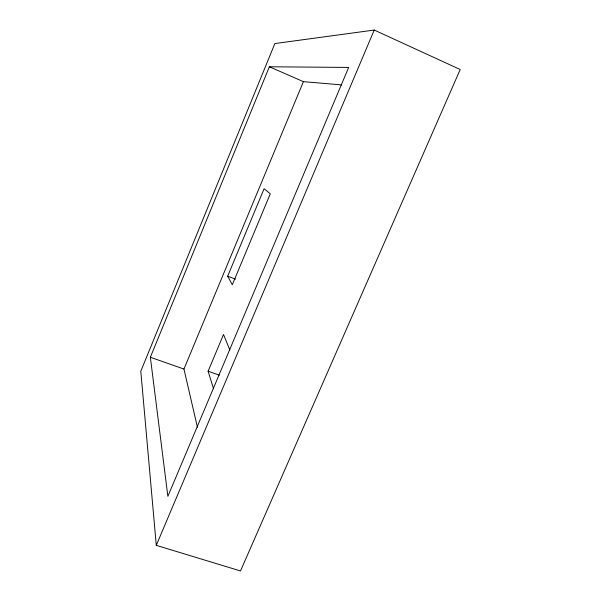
<?xml version="1.0" encoding="UTF-8"?>
<svg xmlns="http://www.w3.org/2000/svg" width="601" height="601" viewBox="0 0 601 601"><rect width="100%" height="100%" fill="white"/><g stroke="black" fill="none" stroke-linecap="round" stroke-linejoin="round"><path stroke-width="0.9" d="M150.355 357.264L269.376 66.771L348.655 67.432L167.867 496.343L150.355 357.264L183.951 369.052L197.444 427.303M183.951 369.052L303.415 81.653L341.729 84.914M227.666 276.197L264.094 188.729L270.292 193.807L232.302 284.761L227.666 276.197L235.539 279.172M213.513 388.712L208.104 371.223L223.519 334.487L229.807 349.887M156.283 545.355L374.235 30.05L460.201 69.513L240.498 570.95L156.283 545.355L140.799 371.223L274.867 43.557L374.235 30.05M208.104 371.223L219.245 375.144M269.376 66.771L303.415 81.653"/></g></svg>
